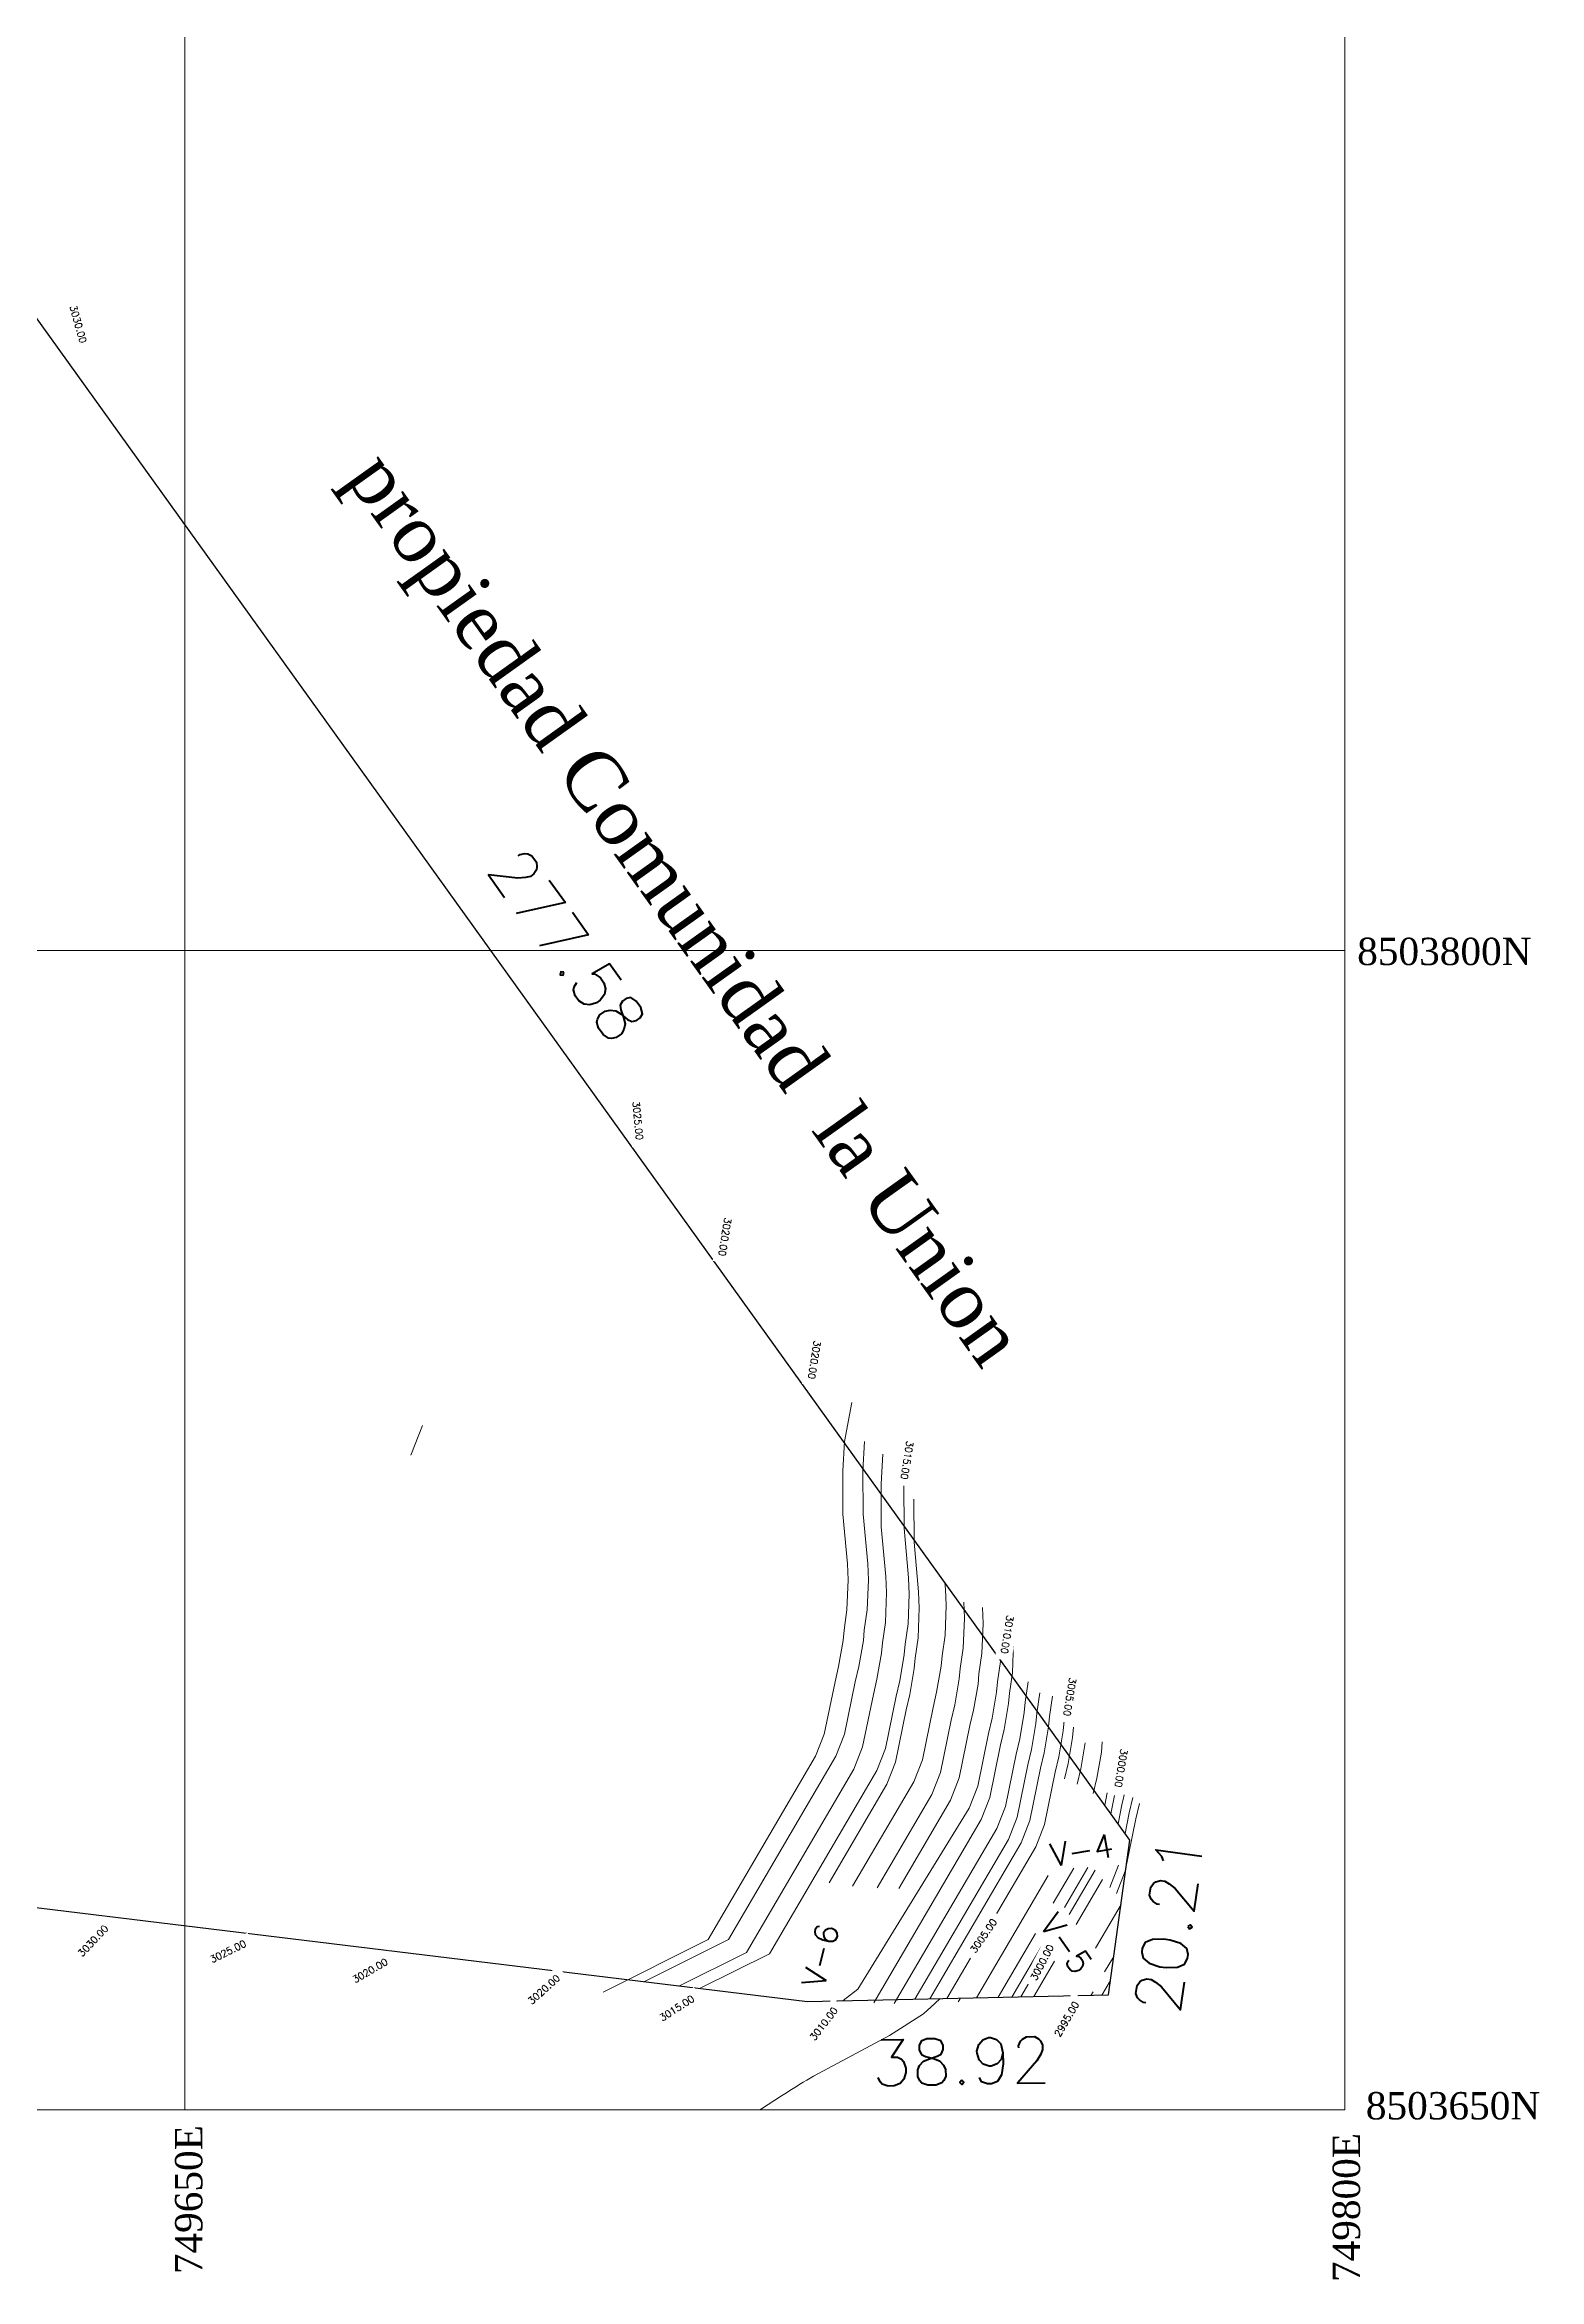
# Model space of a CAD drawing. Header units: metres. Extents: x 706327 to 709352, y 8490049 to 8490642.
# Drawn here: x 707862 to 707939.3, y 8490413.5 to 8490529.1 of the extents above; entities that cross this region are included whole.
import ezdxf
from ezdxf.enums import TextEntityAlignment as Align

# ---------------------------------------------------------------- set-up
doc = ezdxf.new("R2010")
doc.units = ezdxf.units.M
for name, color, linetype, lineweight in [('1-blanco', 7, 'Continuous', 25), ('2D Drafting - General_Pen_No__1', 7, 'Continuous', 13), ('auxiliar', 1, 'Continuous', 9), ('EICers.Inodoros', 190, 'Continuous', 0)]:
    doc.layers.add(name, color=color, linetype=linetype, lineweight=lineweight)
for name, color, linetype in [('C-SSWR-PIPE-PATT', 7, 'Continuous'), ('C-TOPO-MAJR', 9, 'Continuous'), ('C-TOPO-MINR', 8, 'Continuous'), ('C-TOPO-MINR-N', 11, 'Continuous')]:
    doc.layers.add(name, color=color, linetype=linetype)
doc.styles.add('L120', font='times.ttf', dxfattribs={"height": 3})
doc.styles.get("Standard").update_dxf_attribs({"font": 'simplex.shx'})

msp = doc.modelspace()

# ---------------------------------------------------------------- linework, layer by layer
at = {"layer": 'C-SSWR-PIPE-PATT', "elevation": 5839.497, "flags": 128}
msp.add_lwpolyline([(707720.3221, 8490473.0398), (707720.3221, 8490473.0398), (707720.3221, 8490473.0398), (707720.3221, 8490473.0398), (707720.3221, 8490473.0398), (707720.3221, 8490473.0398), (707716.9019, 8490457.5735), (707716.9019, 8490457.5735), (707743.9125, 8490447.0398), (707743.9125, 8490447.0398), (707743.9125, 8490447.0398), (707743.9125, 8490447.0398), (707743.9125, 8490447.0398), (707743.9125, 8490447.0398), (707743.9125, 8490447.0398), (707901.4078, 8490427.8398), (707916.9738, 8490428.1723), (707918.0902, 8490436.1788), (707918.0902, 8490436.1788), (707918.0902, 8490436.1788), (707918.0902, 8490436.1788), (707853.3268, 8490526.3685), (707841.4009, 8490527.236)], dxfattribs=at)
at = {"layer": 'C-TOPO-MAJR', "color": 34, "linetype": 'Continuous', "lineweight": 5, "elevation": 5839.497}
for points in [[(707906.3908, 8490454.5596), (707906.4053, 8490452.3233), (707906.6421, 8490449.758), (707906.6766, 8490448.9229), (707906.6136, 8490447.3767), (707906.4614, 8490446.3191), (707906.4146, 8490445.7858), (707906.181, 8490444.4361), (707905.9943, 8490443.6426), (707905.4406, 8490440.9337), (707904.9919, 8490439.7934), (707899.4403, 8490430.3059), (707895.859, 8490428.5162)], [(707911.3928, 8490445.5056), (707911.3897, 8490445.4297), (707911.2375, 8490444.3721), (707911.1907, 8490443.8388), (707910.9572, 8490442.4891), (707910.7704, 8490441.6956), (707910.2167, 8490438.9867), (707909.768, 8490437.8464), (707904.0113, 8490428.4789), (707903.2567, 8490427.8793)], [(707914.6884, 8490442.3718), (707914.6416, 8490441.8385), (707914.4081, 8490440.4888), (707914.2213, 8490439.6953), (707913.6677, 8490436.9863), (707913.219, 8490435.8461), (707908.6243, 8490427.9939)], [(707917.2926, 8490438.4881), (707917.102, 8490437.5551)], [(707916.2903, 8490434.6389), (707914.9481, 8490432.3451)], [(707914.1064, 8490430.9067), (707912.4498, 8490428.0757)]]:
    msp.add_lwpolyline(points, dxfattribs=at)
at = {"layer": 'C-TOPO-MINR', "color": 136, "linetype": 'Continuous', "lineweight": 0, "elevation": 5839.497}
for points in [[(707903.7108, 8490458.8325), (707903.3187, 8490456.8162), (707903.2298, 8490455.2904), (707903.2444, 8490453.0541), (707903.4811, 8490450.4888), (707903.5157, 8490449.6537), (707903.4527, 8490448.1075), (707903.3004, 8490447.0499), (707903.2536, 8490446.5166), (707903.0201, 8490445.1669), (707902.8333, 8490444.3734), (707902.2797, 8490441.6645), (707901.831, 8490440.5242), (707896.2794, 8490431.0367), (707890.8484, 8490428.3227)], [(707880.8977, 8490456.1094), (707881.499, 8490457.6427)], [(707904.3657, 8490456.8185), (707904.2768, 8490455.2927), (707904.2914, 8490453.0564), (707904.5281, 8490450.4911), (707904.5626, 8490449.656), (707904.4996, 8490448.1098), (707904.3474, 8490447.0522), (707904.3006, 8490446.5189), (707904.0671, 8490445.1692), (707903.8803, 8490444.3757), (707903.3267, 8490441.6668), (707902.878, 8490440.5265), (707897.3263, 8490431.039), (707892.9803, 8490428.8672)], [(707905.3027, 8490456.1575), (707905.2138, 8490454.6317), (707905.2284, 8490452.3954), (707905.4651, 8490449.83), (707905.4996, 8490448.9949), (707905.4367, 8490447.4488), (707905.2844, 8490446.3912), (707905.2376, 8490445.8579), (707905.0041, 8490444.5082), (707904.8173, 8490443.7147), (707904.2637, 8490441.0057), (707903.815, 8490439.8655), (707898.2634, 8490430.3779), (707894.797, 8490428.6457)], [(707906.9077, 8490453.8397), (707906.9223, 8490451.6034), (707907.159, 8490449.0381), (707907.1935, 8490448.203), (707907.1306, 8490446.6568), (707906.9783, 8490445.5992), (707906.9315, 8490445.0659), (707906.698, 8490443.7162), (707906.5112, 8490442.9227), (707905.9576, 8490440.2138), (707905.5089, 8490439.0735), (707902.5261, 8490433.976)], [(707908.5207, 8490449.5053), (707908.5518, 8490449.169), (707908.5863, 8490448.3339), (707908.5233, 8490446.7877), (707908.3711, 8490445.7301), (707908.3243, 8490445.1969), (707908.0907, 8490443.8471), (707907.904, 8490443.0536), (707907.3503, 8490440.3447), (707906.9016, 8490439.2044), (707903.7364, 8490433.7951)], [(707909.4888, 8490448.508), (707909.5233, 8490447.6729), (707909.4603, 8490446.1267), (707909.3081, 8490445.0691), (707909.2613, 8490444.5358), (707909.0278, 8490443.1861), (707908.841, 8490442.3926), (707908.2874, 8490439.6837), (707907.8387, 8490438.5434), (707905.0177, 8490433.7224)], [(707910.4607, 8490448.2269), (707910.4952, 8490447.3918), (707910.4322, 8490445.8456), (707910.28, 8490444.788), (707910.2332, 8490444.2547), (707909.9997, 8490442.905), (707909.8129, 8490442.1115), (707909.2593, 8490439.4025), (707908.8106, 8490438.2623), (707906.1263, 8490433.6751)], [(707912.0738, 8490446.3896), (707912.0109, 8490444.8435), (707911.8586, 8490443.7858), (707911.8118, 8490443.2526), (707911.5783, 8490441.9028), (707911.3915, 8490441.1093), (707910.8379, 8490438.4004), (707910.3892, 8490437.2601), (707904.8376, 8490427.7726)], [(707912.817, 8490444.3752), (707912.6647, 8490443.3176), (707912.618, 8490442.7843), (707912.3844, 8490441.4346), (707912.1976, 8490440.6411), (707911.644, 8490437.9322), (707911.1953, 8490436.7919), (707905.897, 8490427.7372)], [(707913.4259, 8490443.8088), (707913.2736, 8490442.7512), (707913.2268, 8490442.2179), (707912.9933, 8490440.8682), (707912.8065, 8490440.0746), (707912.2529, 8490437.3657), (707911.8042, 8490436.2254), (707906.9668, 8490427.9585)], [(707914.0815, 8490443.6363), (707913.9292, 8490442.5787), (707913.8825, 8490442.0454), (707913.6489, 8490440.6957), (707913.4621, 8490439.9022), (707912.9085, 8490437.1932), (707912.4598, 8490436.0529), (707907.7329, 8490427.9749)], [(707915.1715, 8490442.0269), (707915.1247, 8490441.4936), (707914.8912, 8490440.1439), (707914.7044, 8490439.3504)], [(707915.7804, 8490441.2177), (707915.5468, 8490439.8679), (707915.36, 8490439.0744)], [(707916.6553, 8490441.268), (707916.6085, 8490440.7348), (707916.375, 8490439.385), (707916.1882, 8490438.5915)], [(707916.9129, 8490438.6261), (707916.7844, 8490437.9974)], [(707917.859, 8490438.7988), (707917.6722, 8490438.0053), (707917.4743, 8490437.0366)], [(707918.5836, 8490438.0745), (707918.3969, 8490437.281), (707917.8432, 8490434.5721), (707917.3945, 8490433.4318)], [(707918.2386, 8490438.3849), (707918.0518, 8490437.5914), (707917.8356, 8490436.5335)], [(707913.8504, 8490434.3582), (707910.1453, 8490428.0264)], [(707915.1859, 8490434.7423), (707914.1211, 8490432.9226)], [(707915.9105, 8490434.7769), (707914.6985, 8490432.7057)], [(707916.6699, 8490434.1561), (707915.3069, 8490431.8268)], [(707917.4982, 8490434.8825), (707917.0495, 8490433.7422)], [(707917.6268, 8490432.8551), (707916.306, 8490430.5979)], [(707913.2025, 8490431.3529), (707911.2701, 8490428.0505)], [(707913.7535, 8490431.0906), (707911.9835, 8490428.0657)], [(707914.1926, 8490429.9226), (707913.1203, 8490428.09)], [(707917.2522, 8490430.1688), (707916.7806, 8490429.3629)], [(707916.1796, 8490428.3358), (707916.0727, 8490428.153)], [(707917.0784, 8490428.9227), (707916.6351, 8490428.1651)], [(707909.3179, 8490428.0088), (707909.2064, 8490427.8182)]]:
    msp.add_lwpolyline(points, dxfattribs=at)
at = {"layer": 'C-TOPO-MINR-N', "lineweight": 5}
for p, q in [((707869.2064, 8490422.2198, 5839.497), (707869.2064, 8490542.2198, 5839.497)), ((707929.2064, 8490422.2198, 5839.497), (707929.2064, 8490542.2198, 5839.497)), ((707709.2064, 8490482.2198, 5839.497), (707929.2064, 8490482.2198, 5839.497)), ((707709.2064, 8490422.2198, 5839.497), (707929.2064, 8490422.2198, 5839.497))]:
    msp.add_line(p, q, dxfattribs=at)
at = {"layer": 'EICers.Inodoros', "linetype": 'Continuous', "lineweight": 5, "elevation": 5839.497, "flags": 128}
msp.add_lwpolyline([(707901.7158, 8490423.9707), (707905.653, 8490426.077), (707907.4021, 8490427.1944), (707908.0038, 8490427.7307), (707908.2737, 8490427.9864)], dxfattribs=at)
at = {"layer": 'EICers.Inodoros', "linetype": 'Continuous', "lineweight": 5}
msp.add_open_spline([(707898.9466, 8490422.2198, 5839.497), (707899.8717, 8490422.8262, 5839.497), (707900.7852, 8490423.4167, 5839.497), (707901.7158, 8490423.9707, 5839.497)], degree=3, dxfattribs=at)

# ---------------------------------------------------------------- texts
at = {"layer": '1-blanco', "linetype": 'Continuous', "lineweight": 9, "style": 'L120'}
for s, p in [('8503800N', (707929.8413, 8490481.0465, 5839.497)), ('8503650N', (707930.2896, 8490421.3079, 5839.497))]:
    msp.add_text(s, height=1.41439, dxfattribs=at).set_placement(p, align=Align.BOTTOM_LEFT)
for s, p in [('749650E', (707870.5347, 8490421.4361, 5839.497)), ('749800E', (707930.4124, 8490421.0305, 5839.497))]:
    msp.add_text(s, height=1.41439, rotation=90, dxfattribs=at).set_placement(p, align=Align.BOTTOM_RIGHT)
at = {"layer": '2D Drafting - General_Pen_No__1', "char_height": 2.4, "attachment_point": 5}
for s, insert, rotation in [('\\A1;277.58', (707888.9965, 8490482.4993, 5839.497), 305.681378), ('\\A1;20.21', (707920.1117, 8490431.8546, 5839.497), 82.061806)]:
    msp.add_mtext(s, dxfattribs=dict(at, insert=insert, rotation=rotation))
at = {"layer": 'auxiliar', "char_height": 1.2, "attachment_point": 5}
for s, insert, rotation in [('\\A1;V-4', (707915.5931, 8490435.6699, 5839.497), 9.678909), ('\\A1;V-6', (707902.0855, 8490430.2134, 5839.497), 75.517888)]:
    msp.add_mtext(s, dxfattribs=dict(at, insert=insert, rotation=rotation))

# ---------------------------------------------------------------- next in the draw order: texts
at = {"layer": 'C-TOPO-MAJR', "color": 34, "linetype": 'Continuous', "lineweight": 0, "char_height": 0.36, "attachment_point": 5, "bg_fill": 3, "box_fill_scale": 1.705556, "bg_fill_color": 256, "bg_fill_true_color": 13158600, "bg_fill_transparency": 0}
for s, insert, width, rotation in [('3030.00', (707863.6876, 8490514.6373, 5839.497), 2.008457, 285.762156), ('3025.00', (707892.6359, 8490473.4182, 5839.497), 2.146971, 275.472853), ('3020.00', (707897.1411, 8490467.401, 5839.497), 2.146971, 260.961459), ('3020.00', (707901.7676, 8490461.04, 5839.497), 2.146971, 260.961459), ('3015.00', (707906.5604, 8490455.8487, 5839.497), 2.146971, 260.961459), ('3010.00', (707911.7406, 8490446.8228, 5839.497), 2.146971, 260.961459), ('3005.00', (707914.9775, 8490443.5974, 5839.497), 2.146971, 260.961459), ('3000.00', (707917.6317, 8490439.9108, 5839.497), 2.146971, 260.961459), ('3030.00', (707864.4573, 8490430.9756, 5839.497), 2.146971, 46.858452), ('3005.00', (707910.5156, 8490431.2337, 5839.497), 2.146971, 55.231063), ('3025.00', (707871.4404, 8490430.4255, 5839.497), 2.146971, 26.19114), ('3020.00', (707878.7858, 8490429.4324, 5839.497), 2.146971, 30.005886), ('3020.00', (707887.7772, 8490428.4575, 5839.497), 2.146971, 41.991046), ('3015.00', (707894.6548, 8490427.4903, 5839.497), 2.146971, 32.778487), ('2995.00', (707914.8148, 8490426.9248, 5839.497), 2.146971, 59.477905), ('3010.00', (707902.2499, 8490426.6822, 5839.497), 2.146971, 52.587939)]:
    msp.add_mtext(s, dxfattribs=dict(at, insert=insert, width=width, rotation=rotation))

# ---------------------------------------------------------------- next in the draw order: texts
at = {"layer": '1-blanco', "linetype": 'Continuous', "lineweight": 9, "style": 'L120'}
msp.add_text('   propiedad Comunidad  la Union ', height=2.917182, rotation=305.509387, dxfattribs=at).set_placement((707910.3868, 8490459.0672, -11678.994), align=Align.BOTTOM_RIGHT)
at = {"layer": '2D Drafting - General_Pen_No__1', "insert": (707909.3641, 8490424.738, 5839.497), "char_height": 2.4, "attachment_point": 5, "rotation": 1.223715}
msp.add_mtext('\\A1;38.92', dxfattribs=at)
at = {"layer": 'C-TOPO-MAJR', "color": 34, "linetype": 'Continuous', "lineweight": 0, "insert": (707913.5425, 8490429.8548, 5839.497), "char_height": 0.36, "width": 2.146971, "attachment_point": 5, "rotation": 62.467197, "bg_fill": 3, "box_fill_scale": 1.705556, "bg_fill_color": 256, "bg_fill_true_color": 13158600, "bg_fill_transparency": 0}
msp.add_mtext('3000.00', dxfattribs=at)

# ---------------------------------------------------------------- next in the draw order: texts
at = {"layer": 'auxiliar', "insert": (707914.7911, 8490430.815, 5839.497), "char_height": 1.2, "attachment_point": 5, "rotation": 304.69181}
msp.add_mtext('\\A1;V-5', dxfattribs=at)

doc.saveas('drawing.dxf')
